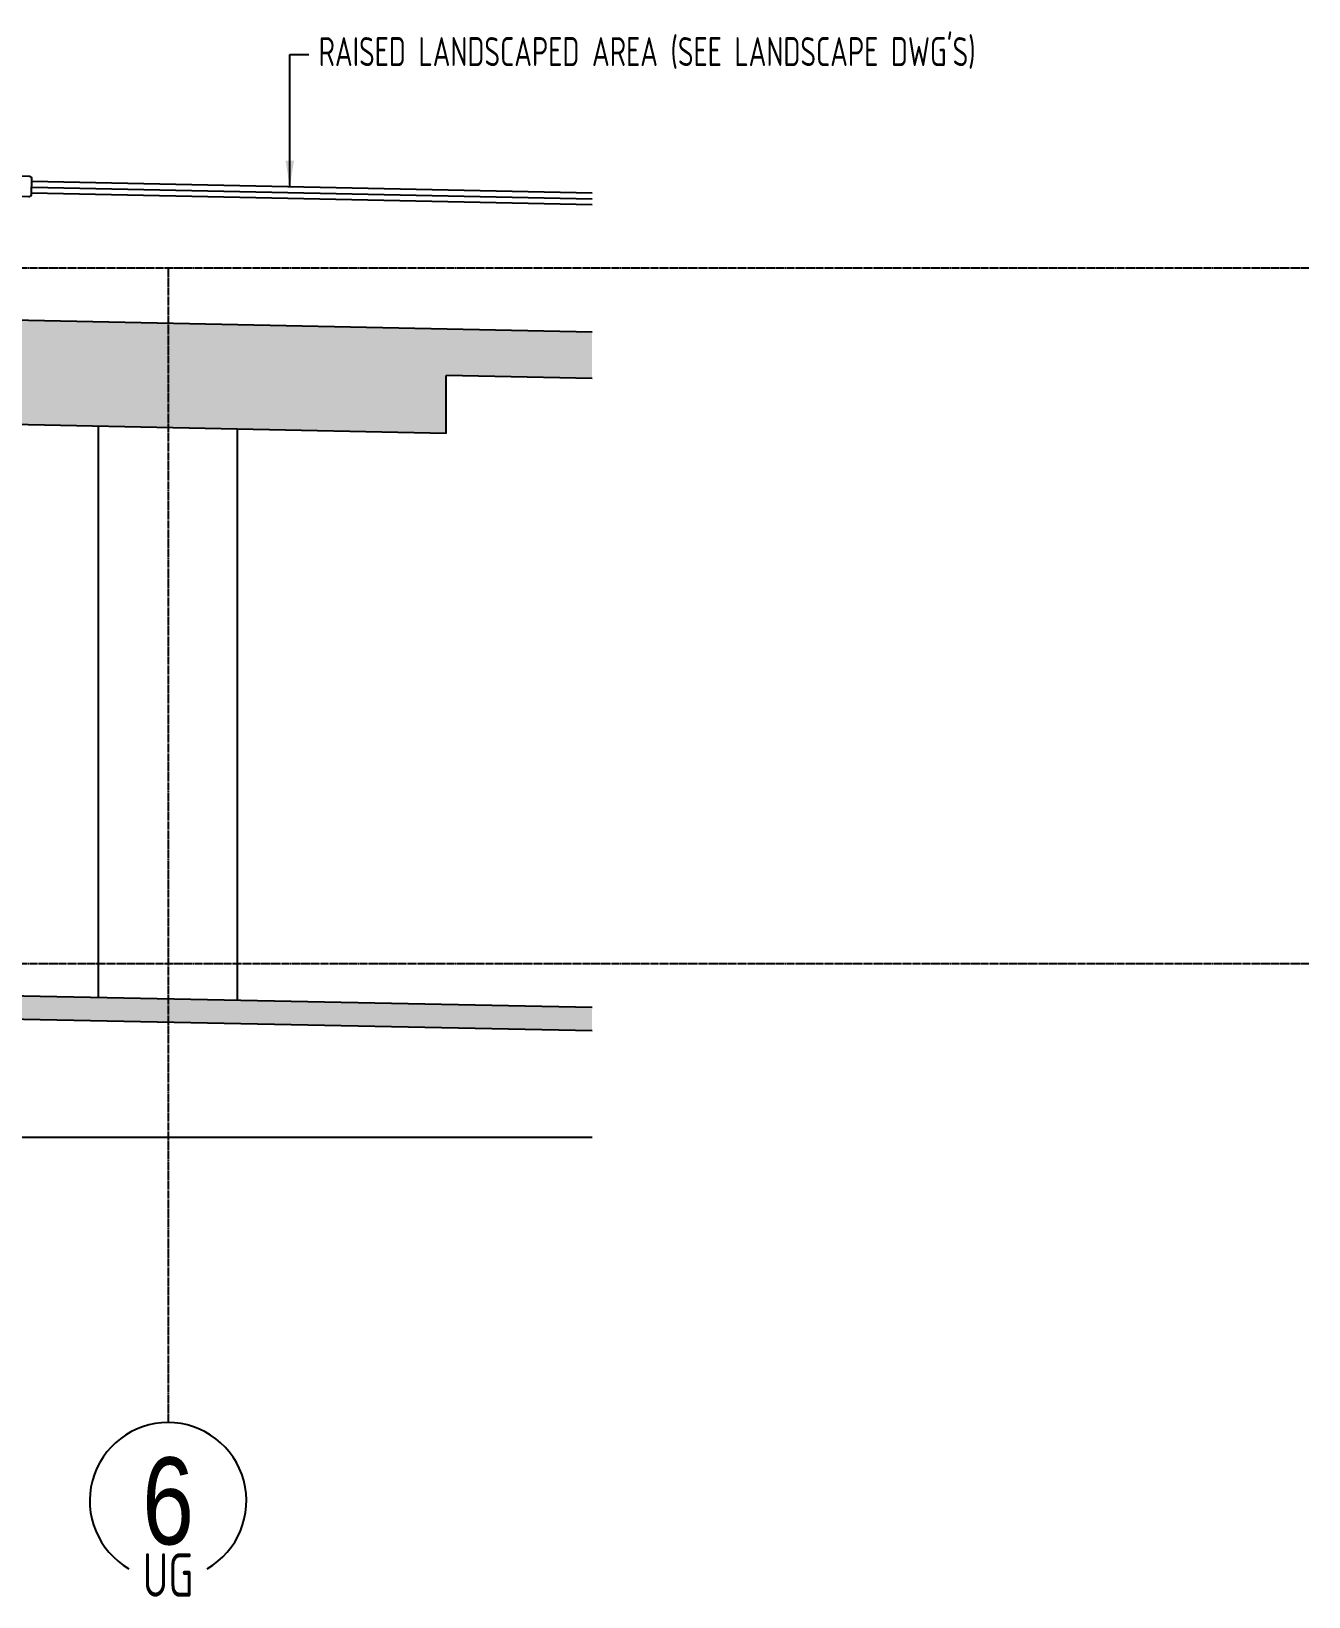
# Model space of a CAD drawing. Extents: x -2060 to 2145, y -590 to 992.
# Drawn here: x 1924.4 to 2144.9, y -317 to -47 of the extents above; entities that cross this region are included whole.
import ezdxf
from ezdxf.enums import TextEntityAlignment as Align

# ---------------------------------------------------------------- set-up
doc = ezdxf.new("R2010")
doc.units = 0
doc.header["$MEASUREMENT"] = 0
doc.linetypes.add('GRIDLINE', pattern=[1.53125, 1.375, -0.0625, 0.03125, -0.0625])
doc.layers.get('0').update_dxf_attribs({"linetype": 'CONTINUOUS'})
for name, color, linetype in [('6', 192, 'CONTINUOUS'), ('DETAIL', 171, 'CONTINUOUS'), ('FURNITURE', 51, 'CONTINUOUS'), ('GRIDLINES', 65, 'GRIDLINE'), ('HATCH', 92, 'CONTINUOUS'), ('TEXT', 82, 'CONTINUOUS'), ('WALL', 215, 'CONTINUOUS')]:
    doc.layers.add(name, color=color, linetype=linetype)
doc.styles.add('AT', font='architxt.shx', dxfattribs={"width": 0.8})
doc.styles.add('ATT', font='archtitl.shx', dxfattribs={"width": 0.8})
doc.dimstyles.new('DIM48', dxfattribs={"dimscale": 48, "dimtxt": 0.09375, "dimasz": 0.09375, "dimexe": 0.0625, "dimexo": 0.0625, "dimgap": 0.0625, "dimtad": 1, "dimtoh": 1, "dimdec": 3, "dimzin": 3, "dimdsep": 46, "dimlunit": 4, "dimtxsty": 'AT', "dimcen": 0.09375, "dimdle": 0.0625, "dimclrd": 256, "dimclre": 256, "dimclrt": 82, "dimadec": 0, "dimazin": 0, "dimtfac": 1, "dimtdec": 3, "dimtofl": 0, "dimtmove": 2, "dimatfit": 3, "dimfxl": 1, "dimfrac": 2, "dimtolj": 1, "dimtzin": 0, "dimlwd": -1, "dimlwe": -1, "dimarcsym": 0})

# ---------------------------------------------------------------- blocks, each defined once
blk = doc.blocks.new('Gridline Bubble')
blk.add_arc((0, 13.52), 13.52, 120, 60)
at = {"width": 0.8}
for tag, height, style, p in [('TYPE', 7.5, 'AT', (0, 26.33)), ('33', 15, 'ATT', (0, 13.52))]:
    blk.add_attdef(tag, text='', height=height, dxfattribs=dict(at, style=style)).set_placement(p, align=Align.MIDDLE_CENTER)

msp = doc.modelspace()

# ---------------------------------------------------------------- hatches: boundary and pattern name
at = {"layer": 'HATCH'}
h = msp.add_hatch(dxfattribs=at)
h.set_pattern_fill('AR-CONC', color=256, scale=2, style=0)
h.set_pattern_definition([(51.1935, (-1201.539, 1962.286), (14.368233, -0.955977), [1.5, -16.5]), (356.1935, (-1201.539, 1962.286), (-3.08777, 14.98278), [1.2, -13.2]), (101.6449, (-1200.342, 1962.206), (11.280473, 14.026793), [1.274804, -14.02284]), (47.3777, (-1201.622, 1966.285), (21.40914, -2.865075), [2.25, -24.75]), (97.8291, (-1199.838, 1966.046), (18.2834, 19.86749), [1.9122, -21.03426]), (352.3777, (-1201.622, 1966.285), (18.28339, 19.8675), [1.8, -19.8]), (22.1935, (-1199.602, 1965.327), (12.103273, -7.801974), [1.5, -16.5]), (327.1935, (-1199.602, 1965.327), (4.56317, 14.601214), [1.2, -13.2]), (72.6449, (-1198.593, 1964.677), (16.66645, 6.799227), [1.274804, -14.02284]), (38.69349, (-1201.539, 1962.2857), (0.104469, 6.661498), [0, -13.04, 0, -13.4, 0, -13.25]), (8.6935, (-1201.539, 1962.286), (5.095947, 7.996111), [0, -7.64, 0, -12.74, 0, -5.05]), (328.69349, (-1205.998, 1962.193), (10.683528, -0.228622), [0, -5, 0, -15.6, 0, -20.7]), (318.6935, (-1207.9975, 1962.151), (11.619492, 2.244607), [0, -6.5, 0, -10.36, 0, -14.7])])
h.paths.add_polyline_path([(1492.0133, -95.8426), (1268.0134, -95.8426), (1268.0134, -105.8426), (1172.0134, -105.8426), (1172.0134, -100.8242), (1008.0134, -104.1042), (1008.0134, -96.1026), (1122.0134, -93.8226), (1122.0134, -87.8426), (1830.0134, -87.8426), (1830.0134, -94.9051), (2021.1988, -98.8881), (2021.1988, -106.8899), (1996.0133, -106.3652), (1996.0133, -116.3673), (1900.0133, -114.3673), (1900.0133, -104.3652), (1792.0133, -102.1152), (1792.0133, -105.8426), (1696.0133, -105.8426), (1696.0133, -95.8426), (1588.0133, -95.8426), (1588.0133, -105.8426), (1492.0133, -105.8426)])
h = msp.add_hatch(dxfattribs=at)
h.set_pattern_fill('AR-CONC', color=256, scale=2, style=0)
h.set_pattern_definition([(50, (-1201.539, 1962.286), (14.345204, -1.255043), [1.5, -16.5]), (355, (-1201.539, 1962.286), (-2.775027, 15.04384), [1.2, -13.2]), (100.4514, (-1200.343, 1962.181), (11.57019, 13.78879), [1.274804, -14.02284]), (46.1842, (-1201.539, 1966.286), (21.34482, -3.31038), [2.25, -24.75]), (96.6356, (-1199.76, 1966.01), (18.69325, 19.48236), [1.9122, -21.03426]), (351.1842, (-1201.54, 1966.286), (18.69324, 19.48237), [1.8, -19.8]), (21, (-1199.539, 1965.286), (11.93814, -8.052378), [1.5, -16.5]), (326, (-1199.539, 1965.286), (4.866307, 14.503), [1.2, -13.2]), (71.4514, (-1198.544, 1964.615), (16.804453, 6.45061), [1.274804, -14.02284]), (37.5, (-1201.539, 1962.2857), (0.243197, 6.657877), [0, -13.04, 0, -13.4, 0, -13.25]), (7.5, (-1201.539, 1962.286), (5.261391, 7.888234), [0, -7.64, 0, -12.74, 0, -5.05]), (327.5, (-1205.999, 1962.286), (10.676449, -0.4510974), [0, -5, 0, -15.6, 0, -20.7]), (317.5, (-1207.999, 1962.286), (11.663723, 2.0021), [0, -6.5, 0, -10.36, 0, -14.7])])
h.paths.add_polyline_path([(1016.0134, -213.8434), (1016.0134, -209.8426), (1380.0134, -217.0926), (1744.0134, -209.8426), (2021.1988, -215.3634), (2021.1988, -219.3642), (1744.0134, -213.8434), (1380.0134, -221.0934)])

# ---------------------------------------------------------------- linework, layer by layer
at = {"layer": '6'}
for p, q in [((1924.5111, -72.8686), (2021.1988, -74.8829)), ((1924.4694, -74.8681), (2021.1988, -76.8833)), ((1924.4903, -73.8684), (2021.1988, -75.8831))]:
    msp.add_line(p, q, dxfattribs=at)
at = {"layer": 'DETAIL'}
msp.add_lwpolyline([(1919.4567, -75.4296), (1923.9557, -75.5233, 0.41421356), (1924.466, -75.0338), (1924.5181, -72.5344, 0.41421356), (1924.0286, -72.024), (1919.5296, -71.9303, 0.41421356), (1919.0193, -72.4198), (1918.9672, -74.9192, 0.41421356)], format="xyb", close=True, dxfattribs=at)
at = {"layer": 'FURNITURE'}
for p, q in [((1936.0133, -213.6668), (1936.0133, -115.1173)), ((1960.0133, -214.1448), (1960.0133, -115.6173)), ((2021.1988, -237.8426), (986.0134, -237.8426))]:
    msp.add_line(p, q, dxfattribs=at)
at = {"layer": 'GRIDLINES'}
for p, q in [((2144.8737, -87.8426), (912.0134, -87.8426)), ((1948.0134, -87.8426), (1948.0134, -286.9852)), ((2144.8737, -207.8426), (912.0134, -207.8426))]:
    msp.add_line(p, q, dxfattribs=at)
at = {"layer": 'WALL'}
for p, q in [((2021.1988, -98.8881), (1830.0134, -94.9051)), ((1996.0133, -116.3673), (1996.0133, -106.3652)), ((2021.1988, -106.8899), (1996.0133, -106.3652)), ((1996.0133, -116.3673), (1900.0133, -114.3673))]:
    msp.add_line(p, q, dxfattribs=at)
at = {"layer": 'WALL', "flags": 128}
for points in [[(1016.0134, -209.8426), (1380.0134, -217.0926), (1744.0134, -209.8426), (2021.1988, -215.3634)], [(1016.0134, -213.8434), (1380.0134, -221.0934), (1744.0134, -213.8434), (2021.1988, -219.3642)]]:
    msp.add_lwpolyline(points, dxfattribs=at)

# ---------------------------------------------------------------- block references
at = {"layer": 'TEXT'}
ref = msp.add_blockref('Gridline Bubble', (1948.0134, -286.9852), dxfattribs=dict(at, rotation=180))
ref.add_attrib('33', '6', dxfattribs={"layer": '0', "height": 15, "style": 'ATT', "width": 0.8}).set_placement((1948.0134, -300.5081), align=Align.MIDDLE_CENTER)
ref.add_attrib('TYPE', 'UG', dxfattribs={"layer": '0', "height": 7.5, "style": 'AT', "width": 0.8}).set_placement((1948.0134, -313.3142), align=Align.MIDDLE_CENTER)

# ---------------------------------------------------------------- texts
at = {"layer": 'TEXT', "style": 'AT', "width": 0.8}
msp.add_text("RAISED LANDSCAPED AREA (SEE LANDSCAPE DWG'S)", height=5, dxfattribs=at).set_placement((1974, -53))

# ---------------------------------------------------------------- leaders
at = {"layer": 'TEXT'}
msp.add_leader([(1969.0201, -73.7959), (1969, -51), (1972.2999, -51)], dimstyle='DIM48', dxfattribs=at)

doc.saveas('drawing.dxf')
